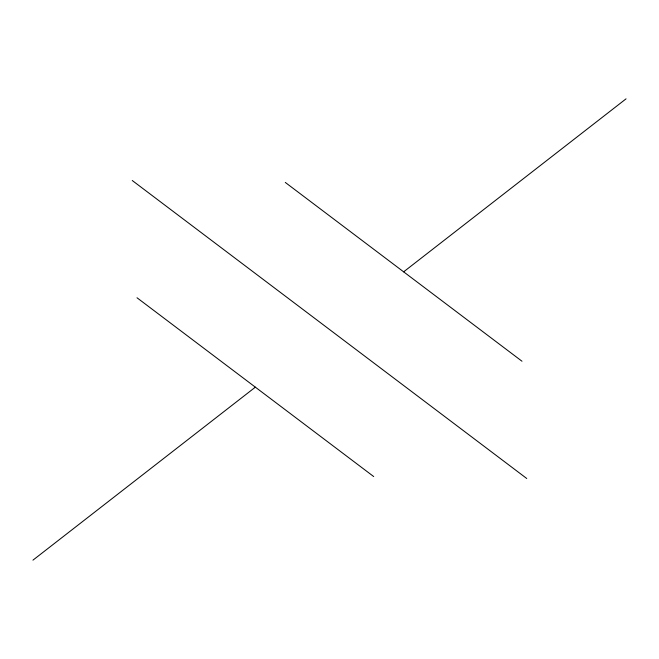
<?xml version="1.0" encoding="UTF-8"?>
<svg xmlns="http://www.w3.org/2000/svg" width="659" height="659" viewBox="0 0 659 659"><rect width="100%" height="100%" fill="white"/><g stroke="black" fill="none" stroke-linecap="round" stroke-linejoin="round"><path stroke-width="0.99" d="M32.95 560.158L255.362 387.162M403.637 271.837L626.05 98.842M285.289 182.436L521.986 361.231M132.253 180.508L526.747 478.492M137.014 297.769L373.711 476.564"/></g></svg>
